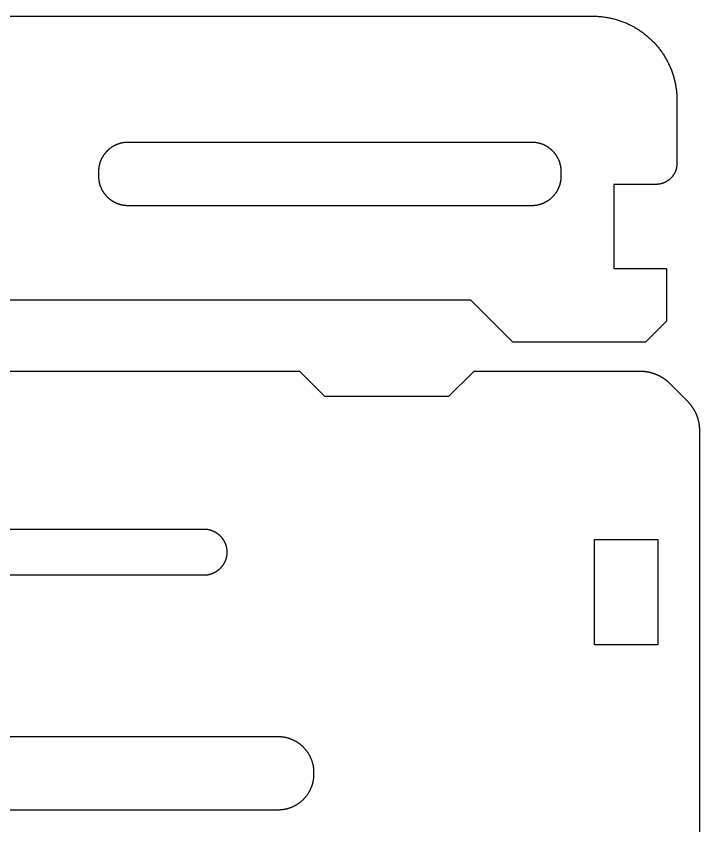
# Model space of a CAD drawing. Extents: x -66 to 66, y -41 to 41.
# Drawn here: x -33 to -0.5, y 1.94 to 40.45 of the extents above; entities that cross this region are included whole.
import ezdxf

# ---------------------------------------------------------------- set-up
doc = ezdxf.new("R2010")
doc.units = 0
doc.layers.add('LAYER_1', color=7, linetype='CONTINUOUS')

# ---------------------------------------------------------------- blocks, each defined once
blk = doc.blocks.new('BLOCK_6')
at = {"layer": 'LAYER_1', "color": 7}
blk.add_lwpolyline([(-58.586, 40.447), (-5.586, 40.447)], dxfattribs=at)
blk = doc.blocks.new('BLOCK_7')
at = {"layer": 'LAYER_1', "color": 7}
blk.add_polyline3d([(-5.58642, 40.4474, 0), (-5.53432, 40.447, 0), (-5.48237, 40.4461, 0), (-5.43059, 40.4444, 0), (-5.37897, 40.4421, 0), (-5.32753, 40.4391, 0), (-5.27626, 40.4355, 0), (-5.22517, 40.4313, 0), (-5.17427, 40.4264, 0), (-5.12355, 40.4209, 0), (-5.07303, 40.4147, 0), (-5.0227, 40.408, 0), (-4.97257, 40.4006, 0), (-4.92265, 40.3926, 0), (-4.87293, 40.3839, 0), (-4.82342, 40.3747, 0), (-4.77413, 40.3649, 0), (-4.72506, 40.3544, 0), (-4.67622, 40.3434, 0), (-4.6276, 40.3317, 0), (-4.57921, 40.3195, 0), (-4.53107, 40.3067, 0), (-4.48316, 40.2933, 0), (-4.43549, 40.2793, 0), (-4.38807, 40.2648, 0), (-4.34091, 40.2497, 0), (-4.294, 40.234, 0), (-4.24735, 40.2177, 0), (-4.20096, 40.2009, 0), (-4.15485, 40.1836, 0), (-4.109, 40.1657, 0), (-4.06343, 40.1472, 0), (-4.01815, 40.1282, 0), (-3.97314, 40.1087, 0), (-3.92843, 40.0887, 0), (-3.884, 40.0681, 0), (-3.83988, 40.0469, 0), (-3.79605, 40.0253, 0), (-3.75253, 40.0032, 0), (-3.70931, 39.9805, 0), (-3.66641, 39.9573, 0), (-3.62383, 39.9336, 0), (-3.58156, 39.9094, 0), (-3.53962, 39.8848, 0), (-3.49801, 39.8596, 0), (-3.45673, 39.8339, 0), (-3.41579, 39.8078, 0), (-3.37519, 39.7811, 0), (-3.33493, 39.754, 0), (-3.29502, 39.7264, 0), (-3.25546, 39.6984, 0), (-3.21626, 39.6699, 0), (-3.17742, 39.6409, 0), (-3.13895, 39.6115, 0), (-3.10084, 39.5816, 0), (-3.06311, 39.5512, 0), (-3.02575, 39.5205, 0), (-2.98878, 39.4892, 0), (-2.95219, 39.4576, 0), (-2.91599, 39.4255, 0), (-2.88018, 39.393, 0), (-2.84476, 39.36, 0), (-2.80975, 39.3266, 0), (-2.77515, 39.2929, 0), (-2.74095, 39.2587, 0), (-2.70716, 39.2241, 0), (-2.67379, 39.189, 0), (-2.64085, 39.1536, 0), (-2.60833, 39.1178, 0), (-2.57623, 39.0816, 0), (-2.54457, 39.045, 0), (-2.51335, 39.008, 0), (-2.48257, 38.9707, 0), (-2.45223, 38.933, 0), (-2.42234, 38.8949, 0), (-2.39291, 38.8564, 0), (-2.36393, 38.8175, 0), (-2.33541, 38.7783, 0), (-2.30736, 38.7388, 0), (-2.27978, 38.6989, 0), (-2.25267, 38.6586, 0), (-2.22604, 38.618, 0), (-2.19989, 38.5771, 0), (-2.17422, 38.5358, 0), (-2.14905, 38.4942, 0), (-2.12437, 38.4522, 0), (-2.10018, 38.41, 0), (-2.0765, 38.3674, 0), (-2.05332, 38.3245, 0), (-2.03065, 38.2813, 0), (-2.0085, 38.2378, 0), (-1.98686, 38.1939, 0), (-1.96574, 38.1498, 0), (-1.94515, 38.1054, 0), (-1.92509, 38.0607, 0), (-1.90556, 38.0157, 0), (-1.88657, 37.9704, 0), (-1.86812, 37.9248, 0), (-1.85022, 37.879, 0), (-1.83286, 37.8328, 0), (-1.81606, 37.7865, 0), (-1.79982, 37.7398, 0), (-1.78414, 37.6929, 0), (-1.76902, 37.6457, 0), (-1.75448, 37.5983, 0), (-1.74051, 37.5506, 0), (-1.72711, 37.5027, 0), (-1.7143, 37.4546, 0), (-1.70208, 37.4062, 0), (-1.69044, 37.3576, 0), (-1.6794, 37.3087, 0), (-1.66895, 37.2597, 0), (-1.65911, 37.2104, 0), (-1.64987, 37.1609, 0), (-1.64124, 37.1112, 0), (-1.63323, 37.0612, 0), (-1.62584, 37.0111, 0), (-1.61906, 36.9608, 0), (-1.61291, 36.9102, 0), (-1.6074, 36.8595, 0), (-1.60251, 36.8086, 0), (-1.59827, 36.7575, 0), (-1.59467, 36.7063, 0), (-1.59171, 36.6548, 0), (-1.5894, 36.6032, 0), (-1.58775, 36.5514, 0), (-1.58675, 36.4995, 0), (-1.58642, 36.4474, 0)], dxfattribs=at)
blk = doc.blocks.new('BLOCK_8')
at = {"layer": 'LAYER_1', "color": 7}
blk.add_lwpolyline([(-1.586, 36.447), (-1.586, 33.447)], dxfattribs=at)
blk = doc.blocks.new('BLOCK_9')
at = {"layer": 'LAYER_1', "color": 7}
blk.add_polyline3d([(-1.58642, 33.4474, 0), (-1.5865, 33.4344, 0), (-1.58675, 33.4214, 0), (-1.58717, 33.4084, 0), (-1.58774, 33.3955, 0), (-1.58848, 33.3827, 0), (-1.58938, 33.3698, 0), (-1.59044, 33.3571, 0), (-1.59167, 33.3443, 0), (-1.59305, 33.3317, 0), (-1.59458, 33.319, 0), (-1.59628, 33.3064, 0), (-1.59812, 33.2939, 0), (-1.60013, 33.2814, 0), (-1.60228, 33.269, 0), (-1.60459, 33.2566, 0), (-1.60705, 33.2443, 0), (-1.60967, 33.232, 0), (-1.61243, 33.2198, 0), (-1.61534, 33.2077, 0), (-1.61839, 33.1956, 0), (-1.62159, 33.1835, 0), (-1.62494, 33.1716, 0), (-1.62844, 33.1596, 0), (-1.63207, 33.1478, 0), (-1.63585, 33.136, 0), (-1.63977, 33.1243, 0), (-1.64383, 33.1126, 0), (-1.64803, 33.101, 0), (-1.65237, 33.0895, 0), (-1.65685, 33.078, 0), (-1.66146, 33.0666, 0), (-1.66621, 33.0553, 0), (-1.67109, 33.0441, 0), (-1.6761, 33.0329, 0), (-1.68125, 33.0218, 0), (-1.68653, 33.0107, 0), (-1.69194, 32.9998, 0), (-1.69748, 32.9889, 0), (-1.70315, 32.9781, 0), (-1.70894, 32.9674, 0), (-1.71486, 32.9567, 0), (-1.72091, 32.9462, 0), (-1.72708, 32.9357, 0), (-1.73337, 32.9253, 0), (-1.73979, 32.915, 0), (-1.74633, 32.9047, 0), (-1.75298, 32.8946, 0), (-1.75976, 32.8845, 0), (-1.76666, 32.8745, 0), (-1.77367, 32.8646, 0), (-1.7808, 32.8548, 0), (-1.78804, 32.8451, 0), (-1.7954, 32.8355, 0), (-1.80287, 32.826, 0), (-1.81046, 32.8166, 0), (-1.81815, 32.8072, 0), (-1.82596, 32.798, 0), (-1.83387, 32.7888, 0), (-1.8419, 32.7798, 0), (-1.85003, 32.7708, 0), (-1.85826, 32.762, 0), (-1.86661, 32.7532, 0), (-1.87505, 32.7446, 0), (-1.8836, 32.736, 0), (-1.89225, 32.7276, 0), (-1.90101, 32.7192, 0), (-1.90986, 32.711, 0), (-1.91881, 32.7029, 0), (-1.92786, 32.6948, 0), (-1.93701, 32.6869, 0), (-1.94625, 32.6791, 0), (-1.95559, 32.6714, 0), (-1.96503, 32.6638, 0), (-1.97455, 32.6564, 0), (-1.98417, 32.649, 0), (-1.99388, 32.6418, 0), (-2.00368, 32.6346, 0), (-2.01357, 32.6276, 0), (-2.02355, 32.6207, 0), (-2.03361, 32.6139, 0), (-2.04376, 32.6073, 0), (-2.054, 32.6007, 0), (-2.06432, 32.5943, 0), (-2.07472, 32.588, 0), (-2.08521, 32.5819, 0), (-2.09577, 32.5758, 0), (-2.10642, 32.5699, 0), (-2.11714, 32.5641, 0), (-2.12795, 32.5584, 0), (-2.13883, 32.5529, 0), (-2.14979, 32.5475, 0), (-2.16082, 32.5422, 0), (-2.17192, 32.5371, 0), (-2.1831, 32.532, 0), (-2.19435, 32.5272, 0), (-2.20567, 32.5224, 0), (-2.21707, 32.5178, 0), (-2.22853, 32.5133, 0), (-2.24006, 32.509, 0), (-2.25165, 32.5048, 0), (-2.26332, 32.5007, 0), (-2.27504, 32.4968, 0), (-2.28683, 32.493, 0), (-2.29869, 32.4894, 0), (-2.31061, 32.4859, 0), (-2.32258, 32.4826, 0), (-2.33462, 32.4793, 0), (-2.34672, 32.4763, 0), (-2.35887, 32.4734, 0), (-2.37108, 32.4706, 0), (-2.38335, 32.468, 0), (-2.39567, 32.4656, 0), (-2.40805, 32.4632, 0), (-2.42048, 32.4611, 0), (-2.43296, 32.4591, 0), (-2.44549, 32.4572, 0), (-2.45807, 32.4555, 0), (-2.4707, 32.454, 0), (-2.48338, 32.4526, 0), (-2.49611, 32.4514, 0), (-2.50888, 32.4503, 0), (-2.5217, 32.4494, 0), (-2.53456, 32.4487, 0), (-2.54746, 32.4481, 0), (-2.56041, 32.4477, 0), (-2.5734, 32.4475, 0), (-2.58642, 32.4474, 0)], dxfattribs=at)
blk = doc.blocks.new('BLOCK_10')
at = {"layer": 'LAYER_1', "color": 7}
blk.add_lwpolyline([(-2.586, 32.447), (-4.586, 32.447)], dxfattribs=at)
blk = doc.blocks.new('BLOCK_11')
at = {"layer": 'LAYER_1', "color": 7}
blk.add_lwpolyline([(-4.586, 32.447), (-4.586, 28.447)], dxfattribs=at)
blk = doc.blocks.new('BLOCK_12')
at = {"layer": 'LAYER_1', "color": 7}
blk.add_lwpolyline([(-4.586, 28.447), (-2.086, 28.447)], dxfattribs=at)
blk = doc.blocks.new('BLOCK_13')
at = {"layer": 'LAYER_1', "color": 7}
blk.add_lwpolyline([(-2.086, 28.447), (-2.086, 25.947)], dxfattribs=at)
blk = doc.blocks.new('BLOCK_14')
at = {"layer": 'LAYER_1', "color": 7}
blk.add_lwpolyline([(-2.086, 25.947), (-3.086, 24.947)], dxfattribs=at)
blk = doc.blocks.new('BLOCK_15')
at = {"layer": 'LAYER_1', "color": 7}
blk.add_lwpolyline([(-3.086, 24.947), (-9.381, 24.947)], dxfattribs=at)
blk = doc.blocks.new('BLOCK_16')
at = {"layer": 'LAYER_1', "color": 7}
blk.add_lwpolyline([(-9.381, 24.947), (-11.381, 26.947)], dxfattribs=at)
blk = doc.blocks.new('BLOCK_17')
at = {"layer": 'LAYER_1', "color": 7}
blk.add_lwpolyline([(-11.381, 26.947), (-53.086, 26.947)], dxfattribs=at)
blk = doc.blocks.new('BLOCK_41')
at = {"layer": 'LAYER_1', "color": 1}
blk.add_polyline3d([(-27.6864, 34.4474, 0), (-27.7047, 34.4473, 0), (-27.7228, 34.4469, 0), (-27.741, 34.4463, 0), (-27.759, 34.4455, 0), (-27.777, 34.4445, 0), (-27.795, 34.4432, 0), (-27.8129, 34.4417, 0), (-27.8307, 34.44, 0), (-27.8484, 34.4381, 0), (-27.8661, 34.436, 0), (-27.8837, 34.4336, 0), (-27.9013, 34.431, 0), (-27.9187, 34.4282, 0), (-27.9361, 34.4252, 0), (-27.9535, 34.4219, 0), (-27.9707, 34.4185, 0), (-27.9879, 34.4148, 0), (-28.005, 34.411, 0), (-28.022, 34.4069, 0), (-28.0389, 34.4026, 0), (-28.0558, 34.3981, 0), (-28.0726, 34.3934, 0), (-28.0892, 34.3886, 0), (-28.1058, 34.3835, 0), (-28.1224, 34.3782, 0), (-28.1388, 34.3727, 0), (-28.1551, 34.367, 0), (-28.1713, 34.3611, 0), (-28.1875, 34.3551, 0), (-28.2035, 34.3488, 0), (-28.2195, 34.3423, 0), (-28.2353, 34.3357, 0), (-28.2511, 34.3288, 0), (-28.2667, 34.3218, 0), (-28.2823, 34.3146, 0), (-28.2977, 34.3072, 0), (-28.3131, 34.2997, 0), (-28.3283, 34.2919, 0), (-28.3434, 34.284, 0), (-28.3584, 34.2759, 0), (-28.3733, 34.2676, 0), (-28.3881, 34.2591, 0), (-28.4028, 34.2505, 0), (-28.4174, 34.2416, 0), (-28.4318, 34.2327, 0), (-28.4461, 34.2235, 0), (-28.4604, 34.2142, 0), (-28.4744, 34.2047, 0), (-28.4884, 34.1951, 0), (-28.5023, 34.1852, 0), (-28.516, 34.1753, 0), (-28.5296, 34.1651, 0), (-28.543, 34.1548, 0), (-28.5564, 34.1443, 0), (-28.5696, 34.1337, 0), (-28.5827, 34.123, 0), (-28.5956, 34.112, 0), (-28.6084, 34.1009, 0), (-28.6211, 34.0897, 0), (-28.6336, 34.0783, 0), (-28.646, 34.0668, 0), (-28.6583, 34.0551, 0), (-28.6704, 34.0433, 0), (-28.6823, 34.0313, 0), (-28.6942, 34.0192, 0), (-28.7058, 34.007, 0), (-28.7174, 33.9946, 0), (-28.7288, 33.982, 0), (-28.74, 33.9694, 0), (-28.7511, 33.9566, 0), (-28.762, 33.9436, 0), (-28.7728, 33.9305, 0), (-28.7834, 33.9173, 0), (-28.7938, 33.904, 0), (-28.8042, 33.8905, 0), (-28.8143, 33.8769, 0), (-28.8243, 33.8632, 0), (-28.8341, 33.8494, 0), (-28.8437, 33.8354, 0), (-28.8532, 33.8213, 0), (-28.8626, 33.8071, 0), (-28.8717, 33.7928, 0), (-28.8807, 33.7783, 0), (-28.8895, 33.7638, 0), (-28.8981, 33.7491, 0), (-28.9066, 33.7343, 0), (-28.9149, 33.7194, 0), (-28.923, 33.7044, 0), (-28.9309, 33.6892, 0), (-28.9387, 33.674, 0), (-28.9463, 33.6587, 0), (-28.9537, 33.6432, 0), (-28.9609, 33.6277, 0), (-28.9679, 33.612, 0), (-28.9747, 33.5963, 0), (-28.9814, 33.5804, 0), (-28.9878, 33.5645, 0), (-28.9941, 33.5484, 0), (-29.0002, 33.5323, 0), (-29.006, 33.5161, 0), (-29.0117, 33.4997, 0), (-29.0172, 33.4833, 0), (-29.0225, 33.4668, 0), (-29.0276, 33.4502, 0), (-29.0325, 33.4335, 0), (-29.0372, 33.4168, 0), (-29.0417, 33.3999, 0), (-29.0459, 33.383, 0), (-29.05, 33.366, 0), (-29.0539, 33.3489, 0), (-29.0575, 33.3317, 0), (-29.061, 33.3144, 0), (-29.0642, 33.2971, 0), (-29.0672, 33.2797, 0), (-29.07, 33.2622, 0), (-29.0726, 33.2447, 0), (-29.075, 33.2271, 0), (-29.0771, 33.2094, 0), (-29.0791, 33.1916, 0), (-29.0808, 33.1738, 0), (-29.0823, 33.1559, 0), (-29.0835, 33.138, 0), (-29.0846, 33.12, 0), (-29.0854, 33.1019, 0), (-29.086, 33.0838, 0), (-29.0863, 33.0656, 0), (-29.0864, 33.0474, 0)], dxfattribs=at)
blk = doc.blocks.new('BLOCK_42')
at = {"layer": 'LAYER_1', "color": 1}
blk.add_lwpolyline([(-29.086, 33.047), (-29.086, 32.847)], dxfattribs=at)
blk = doc.blocks.new('BLOCK_43')
at = {"layer": 'LAYER_1', "color": 1}
blk.add_polyline3d([(-29.0864, 32.8474, 0), (-29.0863, 32.8291, 0), (-29.086, 32.811, 0), (-29.0854, 32.7928, 0), (-29.0846, 32.7748, 0), (-29.0835, 32.7568, 0), (-29.0823, 32.7388, 0), (-29.0808, 32.7209, 0), (-29.0791, 32.7031, 0), (-29.0771, 32.6854, 0), (-29.075, 32.6677, 0), (-29.0726, 32.6501, 0), (-29.07, 32.6325, 0), (-29.0672, 32.6151, 0), (-29.0642, 32.5977, 0), (-29.061, 32.5803, 0), (-29.0575, 32.5631, 0), (-29.0539, 32.5459, 0), (-29.05, 32.5288, 0), (-29.0459, 32.5118, 0), (-29.0417, 32.4949, 0), (-29.0372, 32.478, 0), (-29.0325, 32.4612, 0), (-29.0276, 32.4446, 0), (-29.0225, 32.428, 0), (-29.0172, 32.4114, 0), (-29.0117, 32.395, 0), (-29.006, 32.3787, 0), (-29.0002, 32.3625, 0), (-28.9941, 32.3463, 0), (-28.9878, 32.3303, 0), (-28.9814, 32.3143, 0), (-28.9747, 32.2985, 0), (-28.9679, 32.2827, 0), (-28.9609, 32.2671, 0), (-28.9537, 32.2515, 0), (-28.9463, 32.2361, 0), (-28.9387, 32.2207, 0), (-28.9309, 32.2055, 0), (-28.923, 32.1904, 0), (-28.9149, 32.1754, 0), (-28.9066, 32.1605, 0), (-28.8981, 32.1457, 0), (-28.8895, 32.131, 0), (-28.8807, 32.1164, 0), (-28.8717, 32.102, 0), (-28.8626, 32.0877, 0), (-28.8532, 32.0734, 0), (-28.8437, 32.0594, 0), (-28.8341, 32.0454, 0), (-28.8243, 32.0315, 0), (-28.8143, 32.0178, 0), (-28.8042, 32.0042, 0), (-28.7938, 31.9908, 0), (-28.7834, 31.9774, 0), (-28.7728, 31.9642, 0), (-28.762, 31.9511, 0), (-28.7511, 31.9382, 0), (-28.74, 31.9254, 0), (-28.7288, 31.9127, 0), (-28.7174, 31.9002, 0), (-28.7058, 31.8878, 0), (-28.6942, 31.8755, 0), (-28.6823, 31.8634, 0), (-28.6704, 31.8515, 0), (-28.6583, 31.8396, 0), (-28.646, 31.828, 0), (-28.6336, 31.8164, 0), (-28.6211, 31.805, 0), (-28.6084, 31.7938, 0), (-28.5956, 31.7827, 0), (-28.5827, 31.7718, 0), (-28.5696, 31.761, 0), (-28.5564, 31.7504, 0), (-28.543, 31.74, 0), (-28.5296, 31.7296, 0), (-28.516, 31.7195, 0), (-28.5023, 31.7095, 0), (-28.4884, 31.6997, 0), (-28.4744, 31.6901, 0), (-28.4604, 31.6806, 0), (-28.4461, 31.6712, 0), (-28.4318, 31.6621, 0), (-28.4174, 31.6531, 0), (-28.4028, 31.6443, 0), (-28.3881, 31.6357, 0), (-28.3733, 31.6272, 0), (-28.3584, 31.6189, 0), (-28.3434, 31.6108, 0), (-28.3283, 31.6029, 0), (-28.3131, 31.5951, 0), (-28.2977, 31.5875, 0), (-28.2823, 31.5801, 0), (-28.2667, 31.5729, 0), (-28.2511, 31.5659, 0), (-28.2353, 31.5591, 0), (-28.2195, 31.5524, 0), (-28.2035, 31.546, 0), (-28.1875, 31.5397, 0), (-28.1713, 31.5336, 0), (-28.1551, 31.5278, 0), (-28.1388, 31.5221, 0), (-28.1224, 31.5166, 0), (-28.1058, 31.5113, 0), (-28.0892, 31.5062, 0), (-28.0726, 31.5013, 0), (-28.0558, 31.4966, 0), (-28.0389, 31.4921, 0), (-28.022, 31.4879, 0), (-28.005, 31.4838, 0), (-27.9879, 31.4799, 0), (-27.9707, 31.4763, 0), (-27.9535, 31.4728, 0), (-27.9361, 31.4696, 0), (-27.9187, 31.4666, 0), (-27.9013, 31.4638, 0), (-27.8837, 31.4612, 0), (-27.8661, 31.4588, 0), (-27.8484, 31.4567, 0), (-27.8307, 31.4547, 0), (-27.8129, 31.453, 0), (-27.795, 31.4515, 0), (-27.777, 31.4503, 0), (-27.759, 31.4492, 0), (-27.741, 31.4484, 0), (-27.7228, 31.4478, 0), (-27.7047, 31.4475, 0), (-27.6864, 31.4474, 0)], dxfattribs=at)
blk = doc.blocks.new('BLOCK_44')
at = {"layer": 'LAYER_1', "color": 1}
blk.add_lwpolyline([(-27.686, 31.447), (-8.486, 31.447)], dxfattribs=at)
blk = doc.blocks.new('BLOCK_45')
at = {"layer": 'LAYER_1', "color": 1}
blk.add_polyline3d([(-8.48642, 31.4474, 0), (-8.46818, 31.4475, 0), (-8.45, 31.4478, 0), (-8.43188, 31.4484, 0), (-8.41381, 31.4492, 0), (-8.39581, 31.4503, 0), (-8.37787, 31.4515, 0), (-8.35998, 31.453, 0), (-8.34217, 31.4547, 0), (-8.32442, 31.4567, 0), (-8.30673, 31.4588, 0), (-8.28912, 31.4612, 0), (-8.27157, 31.4638, 0), (-8.2541, 31.4666, 0), (-8.2367, 31.4696, 0), (-8.21937, 31.4728, 0), (-8.20212, 31.4763, 0), (-8.18495, 31.4799, 0), (-8.16785, 31.4838, 0), (-8.15083, 31.4879, 0), (-8.1339, 31.4921, 0), (-8.11705, 31.4966, 0), (-8.10028, 31.5013, 0), (-8.0836, 31.5062, 0), (-8.067, 31.5113, 0), (-8.05049, 31.5166, 0), (-8.03407, 31.5221, 0), (-8.01775, 31.5278, 0), (-8.00151, 31.5336, 0), (-7.98537, 31.5397, 0), (-7.96933, 31.546, 0), (-7.95338, 31.5524, 0), (-7.93753, 31.5591, 0), (-7.92177, 31.5659, 0), (-7.90612, 31.5729, 0), (-7.89058, 31.5801, 0), (-7.87513, 31.5875, 0), (-7.85979, 31.5951, 0), (-7.84456, 31.6029, 0), (-7.82943, 31.6108, 0), (-7.81442, 31.6189, 0), (-7.79951, 31.6272, 0), (-7.78472, 31.6357, 0), (-7.77004, 31.6443, 0), (-7.75548, 31.6531, 0), (-7.74103, 31.6621, 0), (-7.7267, 31.6712, 0), (-7.71249, 31.6806, 0), (-7.6984, 31.6901, 0), (-7.68443, 31.6997, 0), (-7.67059, 31.7095, 0), (-7.65687, 31.7195, 0), (-7.64327, 31.7296, 0), (-7.62981, 31.74, 0), (-7.61647, 31.7504, 0), (-7.60326, 31.761, 0), (-7.59019, 31.7718, 0), (-7.57725, 31.7827, 0), (-7.56444, 31.7938, 0), (-7.55177, 31.805, 0), (-7.53924, 31.8164, 0), (-7.52684, 31.828, 0), (-7.51459, 31.8396, 0), (-7.50248, 31.8515, 0), (-7.49051, 31.8634, 0), (-7.47868, 31.8755, 0), (-7.467, 31.8878, 0), (-7.45547, 31.9002, 0), (-7.44409, 31.9127, 0), (-7.43286, 31.9254, 0), (-7.42177, 31.9382, 0), (-7.41085, 31.9511, 0), (-7.40007, 31.9642, 0), (-7.38945, 31.9774, 0), (-7.37899, 31.9908, 0), (-7.36869, 32.0042, 0), (-7.35855, 32.0178, 0), (-7.34857, 32.0315, 0), (-7.33875, 32.0454, 0), (-7.3291, 32.0594, 0), (-7.31961, 32.0734, 0), (-7.31029, 32.0877, 0), (-7.30114, 32.102, 0), (-7.29215, 32.1164, 0), (-7.28334, 32.131, 0), (-7.2747, 32.1457, 0), (-7.26624, 32.1605, 0), (-7.25795, 32.1754, 0), (-7.24984, 32.1904, 0), (-7.2419, 32.2055, 0), (-7.23415, 32.2207, 0), (-7.22657, 32.2361, 0), (-7.21918, 32.2515, 0), (-7.21198, 32.2671, 0), (-7.20496, 32.2827, 0), (-7.19812, 32.2985, 0), (-7.19147, 32.3143, 0), (-7.18502, 32.3303, 0), (-7.17875, 32.3463, 0), (-7.17268, 32.3625, 0), (-7.1668, 32.3787, 0), (-7.16111, 32.395, 0), (-7.15562, 32.4114, 0), (-7.15033, 32.428, 0), (-7.14524, 32.4446, 0), (-7.14035, 32.4612, 0), (-7.13566, 32.478, 0), (-7.13118, 32.4949, 0), (-7.1269, 32.5118, 0), (-7.12283, 32.5288, 0), (-7.11896, 32.5459, 0), (-7.11531, 32.5631, 0), (-7.11186, 32.5803, 0), (-7.10863, 32.5977, 0), (-7.10561, 32.6151, 0), (-7.10281, 32.6325, 0), (-7.10022, 32.6501, 0), (-7.09785, 32.6677, 0), (-7.09569, 32.6854, 0), (-7.09376, 32.7031, 0), (-7.09205, 32.7209, 0), (-7.09057, 32.7388, 0), (-7.08931, 32.7568, 0), (-7.08827, 32.7748, 0), (-7.08746, 32.7928, 0), (-7.08689, 32.811, 0), (-7.08654, 32.8291, 0), (-7.08642, 32.8474, 0)], dxfattribs=at)
blk = doc.blocks.new('BLOCK_46')
at = {"layer": 'LAYER_1', "color": 1}
blk.add_lwpolyline([(-7.086, 32.847), (-7.086, 33.047)], dxfattribs=at)
blk = doc.blocks.new('BLOCK_47')
at = {"layer": 'LAYER_1', "color": 1}
blk.add_polyline3d([(-7.08642, 33.0474, 0), (-7.08654, 33.0656, 0), (-7.08689, 33.0838, 0), (-7.08746, 33.1019, 0), (-7.08827, 33.12, 0), (-7.08931, 33.138, 0), (-7.09057, 33.1559, 0), (-7.09205, 33.1738, 0), (-7.09376, 33.1916, 0), (-7.09569, 33.2094, 0), (-7.09785, 33.2271, 0), (-7.10022, 33.2447, 0), (-7.10281, 33.2622, 0), (-7.10561, 33.2797, 0), (-7.10863, 33.2971, 0), (-7.11186, 33.3144, 0), (-7.11531, 33.3317, 0), (-7.11896, 33.3489, 0), (-7.12283, 33.366, 0), (-7.1269, 33.383, 0), (-7.13118, 33.3999, 0), (-7.13566, 33.4168, 0), (-7.14035, 33.4335, 0), (-7.14524, 33.4502, 0), (-7.15033, 33.4668, 0), (-7.15562, 33.4833, 0), (-7.16111, 33.4997, 0), (-7.1668, 33.5161, 0), (-7.17268, 33.5323, 0), (-7.17875, 33.5484, 0), (-7.18502, 33.5645, 0), (-7.19147, 33.5804, 0), (-7.19812, 33.5963, 0), (-7.20496, 33.612, 0), (-7.21198, 33.6277, 0), (-7.21918, 33.6432, 0), (-7.22657, 33.6587, 0), (-7.23415, 33.674, 0), (-7.2419, 33.6892, 0), (-7.24984, 33.7044, 0), (-7.25795, 33.7194, 0), (-7.26624, 33.7343, 0), (-7.2747, 33.7491, 0), (-7.28334, 33.7638, 0), (-7.29215, 33.7783, 0), (-7.30114, 33.7928, 0), (-7.31029, 33.8071, 0), (-7.31961, 33.8213, 0), (-7.3291, 33.8354, 0), (-7.33875, 33.8494, 0), (-7.34857, 33.8632, 0), (-7.35855, 33.8769, 0), (-7.36869, 33.8905, 0), (-7.37899, 33.904, 0), (-7.38945, 33.9173, 0), (-7.40007, 33.9305, 0), (-7.41085, 33.9436, 0), (-7.42177, 33.9566, 0), (-7.43286, 33.9694, 0), (-7.44409, 33.982, 0), (-7.45547, 33.9946, 0), (-7.467, 34.007, 0), (-7.47868, 34.0192, 0), (-7.49051, 34.0313, 0), (-7.50248, 34.0433, 0), (-7.51459, 34.0551, 0), (-7.52684, 34.0668, 0), (-7.53924, 34.0783, 0), (-7.55177, 34.0897, 0), (-7.56444, 34.1009, 0), (-7.57725, 34.112, 0), (-7.59019, 34.123, 0), (-7.60326, 34.1337, 0), (-7.61647, 34.1443, 0), (-7.62981, 34.1548, 0), (-7.64327, 34.1651, 0), (-7.65687, 34.1753, 0), (-7.67059, 34.1852, 0), (-7.68443, 34.1951, 0), (-7.6984, 34.2047, 0), (-7.71249, 34.2142, 0), (-7.7267, 34.2235, 0), (-7.74103, 34.2327, 0), (-7.75548, 34.2416, 0), (-7.77004, 34.2505, 0), (-7.78472, 34.2591, 0), (-7.79951, 34.2676, 0), (-7.81442, 34.2759, 0), (-7.82943, 34.284, 0), (-7.84456, 34.2919, 0), (-7.85979, 34.2997, 0), (-7.87513, 34.3072, 0), (-7.89058, 34.3146, 0), (-7.90612, 34.3218, 0), (-7.92177, 34.3288, 0), (-7.93753, 34.3357, 0), (-7.95338, 34.3423, 0), (-7.96933, 34.3488, 0), (-7.98537, 34.3551, 0), (-8.00151, 34.3611, 0), (-8.01775, 34.367, 0), (-8.03407, 34.3727, 0), (-8.05049, 34.3782, 0), (-8.067, 34.3835, 0), (-8.0836, 34.3886, 0), (-8.10028, 34.3934, 0), (-8.11705, 34.3981, 0), (-8.1339, 34.4026, 0), (-8.15083, 34.4069, 0), (-8.16785, 34.411, 0), (-8.18495, 34.4148, 0), (-8.20212, 34.4185, 0), (-8.21937, 34.4219, 0), (-8.2367, 34.4252, 0), (-8.2541, 34.4282, 0), (-8.27157, 34.431, 0), (-8.28912, 34.4336, 0), (-8.30673, 34.436, 0), (-8.32442, 34.4381, 0), (-8.34217, 34.44, 0), (-8.35998, 34.4417, 0), (-8.37787, 34.4432, 0), (-8.39581, 34.4445, 0), (-8.41381, 34.4455, 0), (-8.43188, 34.4463, 0), (-8.45, 34.4469, 0), (-8.46818, 34.4473, 0), (-8.48642, 34.4474, 0)], dxfattribs=at)
blk = doc.blocks.new('BLOCK_48')
at = {"layer": 'LAYER_1', "color": 1}
blk.add_lwpolyline([(-8.486, 34.447), (-27.686, 34.447)], dxfattribs=at)
blk = doc.blocks.new('BLOCK_95')
at = {"layer": 'LAYER_1', "color": 1}
blk.add_lwpolyline([(-2.5, 10.551), (-5.5, 10.551)], dxfattribs=at)
blk = doc.blocks.new('BLOCK_96')
at = {"layer": 'LAYER_1', "color": 1}
blk.add_lwpolyline([(-5.5, 10.551), (-5.5, 15.551)], dxfattribs=at)
blk = doc.blocks.new('BLOCK_97')
at = {"layer": 'LAYER_1', "color": 1}
blk.add_lwpolyline([(-5.5, 15.551), (-2.5, 15.551)], dxfattribs=at)
blk = doc.blocks.new('BLOCK_98')
at = {"layer": 'LAYER_1', "color": 1}
blk.add_lwpolyline([(-2.5, 15.551), (-2.5, 10.551)], dxfattribs=at)
blk = doc.blocks.new('BLOCK_138')
at = {"layer": 'LAYER_1', "color": 7}
blk.add_lwpolyline([(-0.5, -15.621), (-0.5, 20.722)], dxfattribs=at)
blk = doc.blocks.new('BLOCK_139')
at = {"layer": 'LAYER_1', "color": 7}
blk.add_polyline3d([(-0.5, 20.7222, 0), (-0.500039, 20.7347, 0), (-0.500157, 20.7473, 0), (-0.500352, 20.7598, 0), (-0.500626, 20.7723, 0), (-0.500977, 20.7847, 0), (-0.501406, 20.7972, 0), (-0.501913, 20.8097, 0), (-0.502497, 20.8222, 0), (-0.503158, 20.8346, 0), (-0.503897, 20.847, 0), (-0.504712, 20.8595, 0), (-0.505605, 20.8719, 0), (-0.506574, 20.8843, 0), (-0.50762, 20.8967, 0), (-0.508742, 20.9091, 0), (-0.509941, 20.9214, 0), (-0.511216, 20.9338, 0), (-0.512566, 20.9461, 0), (-0.513993, 20.9584, 0), (-0.515496, 20.9708, 0), (-0.517074, 20.983, 0), (-0.518728, 20.9953, 0), (-0.520458, 21.0076, 0), (-0.522262, 21.0198, 0), (-0.524142, 21.0321, 0), (-0.526097, 21.0443, 0), (-0.528126, 21.0565, 0), (-0.53023, 21.0687, 0), (-0.532409, 21.0808, 0), (-0.534663, 21.093, 0), (-0.53699, 21.1051, 0), (-0.539392, 21.1172, 0), (-0.541868, 21.1293, 0), (-0.544417, 21.1414, 0), (-0.547041, 21.1535, 0), (-0.549738, 21.1655, 0), (-0.552509, 21.1775, 0), (-0.555353, 21.1895, 0), (-0.55827, 21.2015, 0), (-0.56126, 21.2134, 0), (-0.564323, 21.2254, 0), (-0.56746, 21.2373, 0), (-0.570668, 21.2492, 0), (-0.57395, 21.261, 0), (-0.577303, 21.2729, 0), (-0.580729, 21.2847, 0), (-0.584227, 21.2965, 0), (-0.587798, 21.3083, 0), (-0.59144, 21.32, 0), (-0.595153, 21.3318, 0), (-0.598939, 21.3435, 0), (-0.602795, 21.3552, 0), (-0.606724, 21.3668, 0), (-0.610723, 21.3784, 0), (-0.614793, 21.39, 0), (-0.618935, 21.4016, 0), (-0.623147, 21.4132, 0), (-0.627429, 21.4247, 0), (-0.631783, 21.4362, 0), (-0.636206, 21.4477, 0), (-0.6407, 21.4591, 0), (-0.645264, 21.4705, 0), (-0.649898, 21.4819, 0), (-0.654602, 21.4932, 0), (-0.659375, 21.5046, 0), (-0.664218, 21.5159, 0), (-0.66913, 21.5271, 0), (-0.674112, 21.5384, 0), (-0.679163, 21.5496, 0), (-0.684283, 21.5608, 0), (-0.689472, 21.5719, 0), (-0.694729, 21.583, 0), (-0.700055, 21.5941, 0), (-0.70545, 21.6052, 0), (-0.710913, 21.6162, 0), (-0.716444, 21.6272, 0), (-0.722043, 21.6381, 0), (-0.72771, 21.649, 0), (-0.733445, 21.6599, 0), (-0.739248, 21.6708, 0), (-0.745118, 21.6816, 0), (-0.751055, 21.6924, 0), (-0.75706, 21.7031, 0), (-0.763132, 21.7138, 0), (-0.769271, 21.7245, 0), (-0.775476, 21.7351, 0), (-0.781749, 21.7457, 0), (-0.788088, 21.7563, 0), (-0.794493, 21.7668, 0), (-0.800965, 21.7773, 0), (-0.807503, 21.7878, 0), (-0.814106, 21.7982, 0), (-0.820776, 21.8086, 0), (-0.827512, 21.8189, 0), (-0.834313, 21.8292, 0), (-0.84118, 21.8395, 0), (-0.848112, 21.8497, 0), (-0.855109, 21.8599, 0), (-0.862171, 21.8701, 0), (-0.869298, 21.8802, 0), (-0.87649, 21.8902, 0), (-0.883747, 21.9002, 0), (-0.891068, 21.9102, 0), (-0.898454, 21.9202, 0), (-0.905904, 21.9301, 0), (-0.913418, 21.9399, 0), (-0.920996, 21.9497, 0), (-0.928638, 21.9595, 0), (-0.936344, 21.9692, 0), (-0.944113, 21.9789, 0), (-0.951945, 21.9885, 0), (-0.959841, 21.9981, 0), (-0.967801, 22.0077, 0), (-0.975823, 22.0172, 0), (-0.983908, 22.0266, 0), (-0.992056, 22.036, 0), (-1.00027, 22.0454, 0), (-1.00854, 22.0547, 0), (-1.01687, 22.064, 0), (-1.02527, 22.0732, 0), (-1.03373, 22.0824, 0), (-1.04225, 22.0915, 0), (-1.05084, 22.1006, 0), (-1.05948, 22.1096, 0), (-1.06819, 22.1186, 0), (-1.07696, 22.1275, 0), (-1.08579, 22.1364, 0)], dxfattribs=at)
blk = doc.blocks.new('BLOCK_140')
at = {"layer": 'LAYER_1', "color": 7}
blk.add_lwpolyline([(-1.086, 22.136), (-1.914, 22.965)], dxfattribs=at)
blk = doc.blocks.new('BLOCK_141')
at = {"layer": 'LAYER_1', "color": 7}
blk.add_polyline3d([(-1.91421, 22.9648, 0), (-1.9231, 22.9737, 0), (-1.93203, 22.9824, 0), (-1.94102, 22.9912, 0), (-1.95005, 22.9998, 0), (-1.95913, 23.0084, 0), (-1.96826, 23.0169, 0), (-1.97743, 23.0254, 0), (-1.98666, 23.0338, 0), (-1.99593, 23.0421, 0), (-2.00524, 23.0504, 0), (-2.01461, 23.0586, 0), (-2.02402, 23.0667, 0), (-2.03347, 23.0748, 0), (-2.04298, 23.0828, 0), (-2.05252, 23.0908, 0), (-2.06211, 23.0987, 0), (-2.07175, 23.1065, 0), (-2.08143, 23.1143, 0), (-2.09115, 23.122, 0), (-2.10092, 23.1296, 0), (-2.11073, 23.1372, 0), (-2.12058, 23.1447, 0), (-2.13048, 23.1522, 0), (-2.14042, 23.1596, 0), (-2.15039, 23.1669, 0), (-2.16042, 23.1741, 0), (-2.17048, 23.1813, 0), (-2.18058, 23.1885, 0), (-2.19072, 23.1955, 0), (-2.20091, 23.2025, 0), (-2.21113, 23.2095, 0), (-2.2214, 23.2163, 0), (-2.2317, 23.2231, 0), (-2.24204, 23.2299, 0), (-2.25242, 23.2365, 0), (-2.26284, 23.2431, 0), (-2.27329, 23.2497, 0), (-2.28379, 23.2561, 0), (-2.29432, 23.2625, 0), (-2.30489, 23.2689, 0), (-2.31549, 23.2752, 0), (-2.32613, 23.2814, 0), (-2.33681, 23.2875, 0), (-2.34752, 23.2936, 0), (-2.35827, 23.2996, 0), (-2.36905, 23.3055, 0), (-2.37987, 23.3114, 0), (-2.39072, 23.3172, 0), (-2.40161, 23.3229, 0), (-2.41252, 23.3286, 0), (-2.42348, 23.3342, 0), (-2.43446, 23.3397, 0), (-2.44548, 23.3452, 0), (-2.45653, 23.3506, 0), (-2.46761, 23.3559, 0), (-2.47873, 23.3612, 0), (-2.48987, 23.3664, 0), (-2.50105, 23.3715, 0), (-2.51226, 23.3765, 0), (-2.52349, 23.3815, 0), (-2.53476, 23.3864, 0), (-2.54606, 23.3913, 0), (-2.55739, 23.396, 0), (-2.56874, 23.4007, 0), (-2.58013, 23.4054, 0), (-2.59154, 23.4099, 0), (-2.60298, 23.4144, 0), (-2.61445, 23.4189, 0), (-2.62595, 23.4232, 0), (-2.63747, 23.4275, 0), (-2.64902, 23.4317, 0), (-2.6606, 23.4358, 0), (-2.6722, 23.4399, 0), (-2.68383, 23.4439, 0), (-2.69548, 23.4478, 0), (-2.70716, 23.4517, 0), (-2.71886, 23.4555, 0), (-2.73059, 23.4592, 0), (-2.74234, 23.4628, 0), (-2.75412, 23.4664, 0), (-2.76592, 23.4699, 0), (-2.77774, 23.4733, 0), (-2.78959, 23.4767, 0), (-2.80146, 23.48, 0), (-2.81335, 23.4832, 0), (-2.82526, 23.4863, 0), (-2.83719, 23.4894, 0), (-2.84915, 23.4924, 0), (-2.86112, 23.4953, 0), (-2.87312, 23.4981, 0), (-2.88514, 23.5009, 0), (-2.89717, 23.5036, 0), (-2.90923, 23.5062, 0), (-2.9213, 23.5088, 0), (-2.9334, 23.5112, 0), (-2.94551, 23.5136, 0), (-2.95764, 23.516, 0), (-2.96979, 23.5182, 0), (-2.98196, 23.5204, 0), (-2.99414, 23.5225, 0), (-3.00634, 23.5245, 0), (-3.01856, 23.5265, 0), (-3.03079, 23.5284, 0), (-3.04304, 23.5302, 0), (-3.05531, 23.5319, 0), (-3.06759, 23.5336, 0), (-3.07988, 23.5351, 0), (-3.09219, 23.5366, 0), (-3.10452, 23.5381, 0), (-3.11685, 23.5394, 0), (-3.12921, 23.5407, 0), (-3.14157, 23.5419, 0), (-3.15395, 23.543, 0), (-3.16634, 23.5441, 0), (-3.17874, 23.545, 0), (-3.19116, 23.5459, 0), (-3.20359, 23.5467, 0), (-3.21603, 23.5475, 0), (-3.22847, 23.5481, 0), (-3.24093, 23.5487, 0), (-3.2534, 23.5492, 0), (-3.26589, 23.5497, 0), (-3.27838, 23.55, 0), (-3.29088, 23.5503, 0), (-3.30338, 23.5505, 0), (-3.3159, 23.5506, 0), (-3.32843, 23.5506, 0)], dxfattribs=at)
blk = doc.blocks.new('BLOCK_142')
at = {"layer": 'LAYER_1', "color": 7}
blk.add_lwpolyline([(-3.328, 23.551), (-11.264, 23.551)], dxfattribs=at)
blk = doc.blocks.new('BLOCK_143')
at = {"layer": 'LAYER_1', "color": 7}
blk.add_lwpolyline([(-11.264, 23.551), (-11.264, 23.537)], dxfattribs=at)
blk = doc.blocks.new('BLOCK_144')
at = {"layer": 'LAYER_1', "color": 7}
blk.add_lwpolyline([(-11.264, 23.537), (-12.45, 22.351)], dxfattribs=at)
blk = doc.blocks.new('BLOCK_145')
at = {"layer": 'LAYER_1', "color": 7}
blk.add_lwpolyline([(-12.45, 22.351), (-18.328, 22.351)], dxfattribs=at)
blk = doc.blocks.new('BLOCK_146')
at = {"layer": 'LAYER_1', "color": 7}
blk.add_lwpolyline([(-18.328, 22.351), (-19.514, 23.544)], dxfattribs=at)
blk = doc.blocks.new('BLOCK_147')
at = {"layer": 'LAYER_1', "color": 7}
blk.add_lwpolyline([(-19.514, 23.544), (-62.672, 23.551)], dxfattribs=at)
blk = doc.blocks.new('BLOCK_148')
at = {"layer": 'LAYER_1', "color": 1}
blk.add_polyline3d([(-24.1273, 16.0536, 0), (-24.1268, 16.0537, 0), (-24.1263, 16.0537, 0), (-24.1258, 16.0537, 0), (-24.1253, 16.0537, 0), (-24.1248, 16.0537, 0), (-24.1243, 16.0537, 0), (-24.1238, 16.0538, 0), (-24.1233, 16.0538, 0), (-24.1228, 16.0538, 0), (-24.1223, 16.0538, 0), (-24.1218, 16.0538, 0), (-24.1213, 16.0539, 0), (-24.1208, 16.0539, 0), (-24.1203, 16.0539, 0), (-24.1198, 16.0539, 0), (-24.1194, 16.0539, 0), (-24.1189, 16.0539, 0), (-24.1184, 16.0539, 0), (-24.1179, 16.054, 0), (-24.1174, 16.054, 0), (-24.1169, 16.054, 0), (-24.1164, 16.054, 0), (-24.1159, 16.054, 0), (-24.1154, 16.054, 0), (-24.1149, 16.0541, 0), (-24.1144, 16.0541, 0), (-24.1139, 16.0541, 0), (-24.1134, 16.0541, 0), (-24.1129, 16.0541, 0), (-24.1124, 16.0541, 0), (-24.1119, 16.0541, 0), (-24.1114, 16.0541, 0), (-24.1109, 16.0542, 0), (-24.1104, 16.0542, 0), (-24.1099, 16.0542, 0), (-24.1094, 16.0542, 0), (-24.1089, 16.0542, 0), (-24.1084, 16.0542, 0), (-24.1079, 16.0542, 0), (-24.1074, 16.0542, 0), (-24.1069, 16.0542, 0), (-24.1064, 16.0543, 0), (-24.1059, 16.0543, 0), (-24.1054, 16.0543, 0), (-24.1049, 16.0543, 0), (-24.1044, 16.0543, 0), (-24.1039, 16.0543, 0), (-24.1034, 16.0543, 0), (-24.1029, 16.0543, 0), (-24.1025, 16.0543, 0), (-24.102, 16.0543, 0), (-24.1015, 16.0543, 0), (-24.101, 16.0544, 0), (-24.1005, 16.0544, 0), (-24.1, 16.0544, 0), (-24.0995, 16.0544, 0), (-24.099, 16.0544, 0), (-24.0985, 16.0544, 0), (-24.098, 16.0544, 0), (-24.0975, 16.0544, 0), (-24.097, 16.0544, 0), (-24.0965, 16.0544, 0), (-24.096, 16.0544, 0), (-24.0955, 16.0544, 0), (-24.095, 16.0544, 0), (-24.0945, 16.0544, 0), (-24.094, 16.0544, 0), (-24.0935, 16.0544, 0), (-24.093, 16.0544, 0), (-24.0925, 16.0545, 0), (-24.092, 16.0545, 0), (-24.0915, 16.0545, 0), (-24.091, 16.0545, 0), (-24.0905, 16.0545, 0), (-24.09, 16.0545, 0), (-24.0895, 16.0545, 0), (-24.089, 16.0545, 0), (-24.0885, 16.0545, 0), (-24.088, 16.0545, 0), (-24.0875, 16.0545, 0), (-24.087, 16.0545, 0), (-24.0865, 16.0545, 0), (-24.086, 16.0545, 0), (-24.0855, 16.0545, 0), (-24.0851, 16.0545, 0), (-24.0846, 16.0545, 0), (-24.0841, 16.0545, 0), (-24.0836, 16.0545, 0), (-24.0831, 16.0545, 0), (-24.0826, 16.0545, 0), (-24.0821, 16.0545, 0), (-24.0816, 16.0545, 0), (-24.0811, 16.0545, 0), (-24.0806, 16.0545, 0), (-24.0801, 16.0545, 0), (-24.0796, 16.0545, 0), (-24.0791, 16.0545, 0), (-24.0786, 16.0545, 0), (-24.0781, 16.0545, 0), (-24.0776, 16.0545, 0), (-24.0771, 16.0545, 0), (-24.0766, 16.0545, 0), (-24.0761, 16.0545, 0), (-24.0756, 16.0545, 0), (-24.0751, 16.0544, 0), (-24.0746, 16.0544, 0), (-24.063, 16.0543, 0), (-24.046, 16.0538, 0), (-24.029, 16.0531, 0), (-24.012, 16.0522, 0), (-23.9952, 16.0509, 0), (-23.9784, 16.0495, 0), (-23.9616, 16.0477, 0), (-23.945, 16.0458, 0), (-23.9284, 16.0436, 0), (-23.912, 16.0411, 0), (-23.8955, 16.0384, 0), (-23.8792, 16.0354, 0), (-23.863, 16.0323, 0), (-23.8468, 16.0288, 0), (-23.8308, 16.0252, 0), (-23.8148, 16.0213, 0), (-23.7989, 16.0172, 0), (-23.7832, 16.0128, 0), (-23.7675, 16.0083, 0), (-23.7519, 16.0035, 0), (-23.7364, 15.9984, 0), (-23.721, 15.9932, 0), (-23.7057, 15.9877, 0), (-23.6906, 15.982, 0), (-23.6755, 15.9761, 0), (-23.6605, 15.97, 0), (-23.6457, 15.9637, 0), (-23.6309, 15.9572, 0), (-23.6163, 15.9504, 0), (-23.6018, 15.9435, 0), (-23.5874, 15.9363, 0), (-23.5732, 15.929, 0), (-23.559, 15.9214, 0), (-23.545, 15.9136, 0), (-23.5311, 15.9057, 0), (-23.5174, 15.8975, 0), (-23.5037, 15.8892, 0), (-23.4902, 15.8807, 0), (-23.4769, 15.8719, 0), (-23.4636, 15.863, 0), (-23.4505, 15.8539, 0), (-23.4376, 15.8447, 0), (-23.4248, 15.8352, 0), (-23.4121, 15.8256, 0), (-23.3996, 15.8157, 0), (-23.3872, 15.8058, 0), (-23.375, 15.7956, 0), (-23.3629, 15.7852, 0), (-23.351, 15.7747, 0), (-23.3392, 15.7641, 0), (-23.3276, 15.7532, 0), (-23.3161, 15.7422, 0), (-23.3048, 15.731, 0), (-23.2937, 15.7197, 0), (-23.2827, 15.7082, 0), (-23.2719, 15.6966, 0), (-23.2612, 15.6847, 0), (-23.2508, 15.6728, 0), (-23.2405, 15.6607, 0), (-23.2303, 15.6484, 0), (-23.2204, 15.636, 0), (-23.2106, 15.6235, 0), (-23.201, 15.6108, 0), (-23.1916, 15.5979, 0), (-23.1824, 15.585, 0), (-23.1733, 15.5718, 0), (-23.1645, 15.5586, 0), (-23.1558, 15.5452, 0), (-23.1473, 15.5317, 0), (-23.139, 15.518, 0), (-23.1309, 15.5043, 0), (-23.123, 15.4904, 0), (-23.1153, 15.4763, 0), (-23.1078, 15.4622, 0), (-23.1005, 15.4479, 0), (-23.0933, 15.4335, 0), (-23.0864, 15.419, 0), (-23.0797, 15.4044, 0), (-23.0733, 15.3897, 0), (-23.067, 15.3748, 0), (-23.0609, 15.3599, 0), (-23.0551, 15.3448, 0), (-23.0494, 15.3296, 0), (-23.044, 15.3144, 0), (-23.0388, 15.299, 0), (-23.0338, 15.2835, 0), (-23.0291, 15.2679, 0), (-23.0246, 15.2523, 0), (-23.0203, 15.2365, 0), (-23.0162, 15.2206, 0), (-23.0123, 15.2047, 0), (-23.0087, 15.1887, 0), (-23.0054, 15.1725, 0), (-23.0022, 15.1563, 0), (-22.9993, 15.1401, 0), (-22.9967, 15.1237, 0), (-22.9942, 15.1072, 0), (-22.9921, 15.0907, 0), (-22.9901, 15.0741, 0), (-22.9885, 15.0574, 0), (-22.987, 15.0407, 0), (-22.9859, 15.0239, 0), (-22.9849, 15.007, 0), (-22.9843, 14.99, 0), (-22.9839, 14.973, 0), (-22.9837, 14.9559, 0), (-22.9838, 14.9388, 0), (-22.9842, 14.9217, 0), (-22.9848, 14.9047, 0), (-22.9857, 14.8877, 0), (-22.9868, 14.8709, 0), (-22.9882, 14.854, 0), (-22.9898, 14.8373, 0), (-22.9917, 14.8206, 0), (-22.9939, 14.804, 0), (-22.9962, 14.7875, 0), (-22.9989, 14.7711, 0), (-23.0017, 14.7547, 0), (-23.0048, 14.7385, 0), (-23.0082, 14.7223, 0), (-23.0117, 14.7062, 0), (-23.0156, 14.6902, 0), (-23.0196, 14.6743, 0), (-23.0239, 14.6585, 0), (-23.0284, 14.6428, 0), (-23.0331, 14.6272, 0), (-23.038, 14.6116, 0), (-23.0432, 14.5962, 0), (-23.0486, 14.5809, 0), (-23.0542, 14.5657, 0), (-23.06, 14.5506, 0), (-23.0661, 14.5356, 0), (-23.0723, 14.5207, 0), (-23.0788, 14.5059, 0), (-23.0855, 14.4913, 0), (-23.0924, 14.4767, 0), (-23.0995, 14.4623, 0), (-23.1067, 14.448, 0), (-23.1142, 14.4338, 0), (-23.1219, 14.4198, 0), (-23.1298, 14.4058, 0), (-23.1379, 14.392, 0), (-23.1462, 14.3783, 0), (-23.1546, 14.3648, 0), (-23.1633, 14.3514, 0), (-23.1722, 14.3381, 0), (-23.1812, 14.325, 0), (-23.1904, 14.312, 0), (-23.1998, 14.2991, 0), (-23.2094, 14.2864, 0), (-23.2191, 14.2738, 0), (-23.2291, 14.2614, 0), (-23.2392, 14.2491, 0), (-23.2495, 14.237, 0), (-23.2599, 14.225, 0), (-23.2705, 14.2132, 0), (-23.2813, 14.2015, 0), (-23.2923, 14.19, 0), (-23.3034, 14.1786, 0), (-23.3147, 14.1675, 0), (-23.3261, 14.1564, 0), (-23.3377, 14.1456, 0), (-23.3495, 14.1349, 0), (-23.3614, 14.1243, 0), (-23.3734, 14.114, 0), (-23.3857, 14.1038, 0), (-23.398, 14.0938, 0), (-23.4105, 14.0839, 0), (-23.4232, 14.0743, 0), (-23.436, 14.0648, 0), (-23.4489, 14.0555, 0), (-23.4619, 14.0464, 0), (-23.4752, 14.0375, 0), (-23.4885, 14.0287, 0), (-23.502, 14.0202, 0), (-23.5156, 14.0118, 0), (-23.5293, 14.0037, 0), (-23.5432, 13.9957, 0), (-23.5572, 13.9879, 0), (-23.5713, 13.9803, 0), (-23.5855, 13.973, 0), (-23.5998, 13.9658, 0), (-23.6143, 13.9588, 0), (-23.6289, 13.952, 0), (-23.6436, 13.9455, 0), (-23.6584, 13.9391, 0), (-23.6733, 13.933, 0), (-23.6883, 13.9271, 0), (-23.7035, 13.9214, 0), (-23.7187, 13.9159, 0), (-23.7341, 13.9106, 0), (-23.7495, 13.9056, 0), (-23.765, 13.9007, 0), (-23.7807, 13.8961, 0), (-23.7964, 13.8918, 0), (-23.8122, 13.8876, 0), (-23.8282, 13.8837, 0), (-23.8442, 13.88, 0), (-23.8603, 13.8765, 0), (-23.8764, 13.8733, 0), (-23.8927, 13.8704, 0), (-23.909, 13.8676, 0), (-23.9255, 13.8651, 0), (-23.942, 13.8629, 0), (-23.9585, 13.8609, 0), (-23.9752, 13.8591, 0), (-23.9919, 13.8576, 0), (-24.0087, 13.8563, 0), (-24.0256, 13.8553, 0), (-24.0425, 13.8545, 0), (-24.0595, 13.854, 0), (-24.0765, 13.8538, 0), (-24.0936, 13.8538, 0)], dxfattribs=at)
blk = doc.blocks.new('BLOCK_149')
at = {"layer": 'LAYER_1', "color": 1}
blk.add_lwpolyline([(-24.094, 13.854), (-41.868, 13.854)], dxfattribs=at)
blk = doc.blocks.new('BLOCK_151')
at = {"layer": 'LAYER_1', "color": 1}
blk.add_lwpolyline([(-41.834, 16.054), (-24.127, 16.054)], dxfattribs=at)
blk = doc.blocks.new('BLOCK_156')
at = {"layer": 'LAYER_1', "color": 1}
blk.add_polyline3d([(-18.8581, 4.38863, 0), (-18.8582, 4.36649, 0), (-18.8587, 4.34441, 0), (-18.8594, 4.3224, 0), (-18.8603, 4.30047, 0), (-18.8616, 4.2786, 0), (-18.8631, 4.25682, 0), (-18.8649, 4.2351, 0), (-18.867, 4.21347, 0), (-18.8694, 4.19192, 0), (-18.872, 4.17044, 0), (-18.8748, 4.14905, 0), (-18.878, 4.12775, 0), (-18.8814, 4.10653, 0), (-18.8851, 4.0854, 0), (-18.889, 4.06436, 0), (-18.8932, 4.04341, 0), (-18.8976, 4.02256, 0), (-18.9023, 4.0018, 0), (-18.9072, 3.98114, 0), (-18.9124, 3.96057, 0), (-18.9179, 3.94011, 0), (-18.9236, 3.91975, 0), (-18.9295, 3.89949, 0), (-18.9357, 3.87934, 0), (-18.9421, 3.85929, 0), (-18.9488, 3.83935, 0), (-18.9557, 3.81953, 0), (-18.9628, 3.79981, 0), (-18.9702, 3.78022, 0), (-18.9778, 3.76073, 0), (-18.9857, 3.74136, 0), (-18.9937, 3.72212, 0), (-19.002, 3.70299, 0), (-19.0106, 3.68399, 0), (-19.0193, 3.66511, 0), (-19.0283, 3.64635, 0), (-19.0375, 3.62773, 0), (-19.0469, 3.60923, 0), (-19.0565, 3.59086, 0), (-19.0664, 3.57263, 0), (-19.0764, 3.55453, 0), (-19.0867, 3.53657, 0), (-19.0972, 3.51874, 0), (-19.1079, 3.50106, 0), (-19.1188, 3.48352, 0), (-19.1299, 3.46611, 0), (-19.1413, 3.44886, 0), (-19.1528, 3.43175, 0), (-19.1645, 3.41479, 0), (-19.1764, 3.39798, 0), (-19.1885, 3.38132, 0), (-19.2009, 3.36481, 0), (-19.2134, 3.34846, 0), (-19.2261, 3.33226, 0), (-19.239, 3.31623, 0), (-19.252, 3.30035, 0), (-19.2653, 3.28464, 0), (-19.2788, 3.26908, 0), (-19.2924, 3.2537, 0), (-19.3062, 3.23848, 0), (-19.3202, 3.22343, 0), (-19.3344, 3.20855, 0), (-19.3488, 3.19384, 0), (-19.3633, 3.17931, 0), (-19.378, 3.16495, 0), (-19.3929, 3.15077, 0), (-19.4079, 3.13677, 0), (-19.4232, 3.12294, 0), (-19.4385, 3.1093, 0), (-19.4541, 3.09585, 0), (-19.4698, 3.08258, 0), (-19.4857, 3.0695, 0), (-19.5017, 3.0566, 0), (-19.5179, 3.0439, 0), (-19.5343, 3.03139, 0), (-19.5508, 3.01908, 0), (-19.5674, 3.00696, 0), (-19.5842, 2.99503, 0), (-19.6012, 2.98331, 0), (-19.6183, 2.97179, 0), (-19.6356, 2.96047, 0), (-19.653, 2.94936, 0), (-19.6705, 2.93845, 0), (-19.6882, 2.92775, 0), (-19.706, 2.91726, 0), (-19.724, 2.90698, 0), (-19.7421, 2.89692, 0), (-19.7603, 2.88707, 0), (-19.7787, 2.87743, 0), (-19.7972, 2.86802, 0), (-19.8158, 2.85882, 0), (-19.8346, 2.84985, 0), (-19.8534, 2.84109, 0), (-19.8724, 2.83257, 0), (-19.8916, 2.82427, 0), (-19.9108, 2.8162, 0), (-19.9302, 2.80836, 0), (-19.9497, 2.80075, 0), (-19.9693, 2.79337, 0), (-19.989, 2.78623, 0), (-20.0088, 2.77933, 0), (-20.0288, 2.77266, 0), (-20.0488, 2.76624, 0), (-20.0689, 2.76006, 0), (-20.0892, 2.75412, 0), (-20.1096, 2.74843, 0), (-20.13, 2.74298, 0), (-20.1506, 2.73779, 0), (-20.1713, 2.73284, 0), (-20.192, 2.72815, 0), (-20.2129, 2.72371, 0), (-20.2338, 2.71953, 0), (-20.2549, 2.7156, 0), (-20.276, 2.71193, 0), (-20.2972, 2.70853, 0), (-20.3185, 2.70539, 0), (-20.3399, 2.70251, 0), (-20.3614, 2.69989, 0), (-20.3829, 2.69755, 0), (-20.4046, 2.69547, 0), (-20.4263, 2.69367, 0), (-20.4481, 2.69214, 0), (-20.4699, 2.69088, 0), (-20.4919, 2.6899, 0), (-20.5139, 2.6892, 0), (-20.5359, 2.68878, 0), (-20.5581, 2.68863, 0)], dxfattribs=at)
blk = doc.blocks.new('BLOCK_157')
at = {"layer": 'LAYER_1', "color": 1}
blk.add_lwpolyline([(-20.558, 2.689), (-45.409, 2.689)], dxfattribs=at)
blk = doc.blocks.new('BLOCK_161')
at = {"layer": 'LAYER_1', "color": 1}
blk.add_lwpolyline([(-45.409, 6.187), (-20.558, 6.187)], dxfattribs=at)
blk = doc.blocks.new('BLOCK_162')
at = {"layer": 'LAYER_1', "color": 1}
blk.add_polyline3d([(-20.5581, 6.18663, 0), (-20.5359, 6.18649, 0), (-20.5139, 6.18607, 0), (-20.4919, 6.18537, 0), (-20.4699, 6.18439, 0), (-20.4481, 6.18313, 0), (-20.4263, 6.1816, 0), (-20.4046, 6.1798, 0), (-20.3829, 6.17772, 0), (-20.3614, 6.17538, 0), (-20.3399, 6.17276, 0), (-20.3185, 6.16988, 0), (-20.2972, 6.16674, 0), (-20.276, 6.16334, 0), (-20.2549, 6.15967, 0), (-20.2338, 6.15574, 0), (-20.2129, 6.15156, 0), (-20.192, 6.14712, 0), (-20.1713, 6.14243, 0), (-20.1506, 6.13748, 0), (-20.13, 6.13229, 0), (-20.1096, 6.12684, 0), (-20.0892, 6.12115, 0), (-20.0689, 6.11521, 0), (-20.0488, 6.10903, 0), (-20.0288, 6.1026, 0), (-20.0088, 6.09594, 0), (-19.989, 6.08904, 0), (-19.9693, 6.0819, 0), (-19.9497, 6.07452, 0), (-19.9302, 6.06691, 0), (-19.9108, 6.05907, 0), (-19.8916, 6.051, 0), (-19.8724, 6.0427, 0), (-19.8534, 6.03418, 0), (-19.8346, 6.02542, 0), (-19.8158, 6.01645, 0), (-19.7972, 6.00725, 0), (-19.7787, 5.99784, 0), (-19.7603, 5.9882, 0), (-19.7421, 5.97835, 0), (-19.724, 5.96829, 0), (-19.706, 5.95801, 0), (-19.6882, 5.94752, 0), (-19.6705, 5.93682, 0), (-19.653, 5.92591, 0), (-19.6356, 5.9148, 0), (-19.6183, 5.90348, 0), (-19.6012, 5.89196, 0), (-19.5842, 5.88023, 0), (-19.5674, 5.86831, 0), (-19.5508, 5.85619, 0), (-19.5343, 5.84388, 0), (-19.5179, 5.83137, 0), (-19.5017, 5.81867, 0), (-19.4857, 5.80577, 0), (-19.4698, 5.79269, 0), (-19.4541, 5.77942, 0), (-19.4385, 5.76597, 0), (-19.4232, 5.75233, 0), (-19.4079, 5.7385, 0), (-19.3929, 5.7245, 0), (-19.378, 5.71032, 0), (-19.3633, 5.69596, 0), (-19.3488, 5.68143, 0), (-19.3344, 5.66672, 0), (-19.3202, 5.65184, 0), (-19.3062, 5.63679, 0), (-19.2924, 5.62157, 0), (-19.2788, 5.60618, 0), (-19.2653, 5.59063, 0), (-19.252, 5.57492, 0), (-19.239, 5.55904, 0), (-19.2261, 5.54301, 0), (-19.2134, 5.52681, 0), (-19.2009, 5.51046, 0), (-19.1885, 5.49395, 0), (-19.1764, 5.47729, 0), (-19.1645, 5.46048, 0), (-19.1528, 5.44352, 0), (-19.1413, 5.42641, 0), (-19.1299, 5.40915, 0), (-19.1188, 5.39175, 0), (-19.1079, 5.37421, 0), (-19.0972, 5.35652, 0), (-19.0867, 5.3387, 0), (-19.0764, 5.32074, 0), (-19.0664, 5.30264, 0), (-19.0565, 5.28441, 0), (-19.0469, 5.26604, 0), (-19.0375, 5.24754, 0), (-19.0283, 5.22892, 0), (-19.0193, 5.21016, 0), (-19.0106, 5.19128, 0), (-19.002, 5.17228, 0), (-18.9937, 5.15315, 0), (-18.9857, 5.1339, 0), (-18.9778, 5.11454, 0), (-18.9702, 5.09505, 0), (-18.9628, 5.07545, 0), (-18.9557, 5.05574, 0), (-18.9488, 5.03591, 0), (-18.9421, 5.01598, 0), (-18.9357, 4.99593, 0), (-18.9295, 4.97578, 0), (-18.9236, 4.95552, 0), (-18.9179, 4.93516, 0), (-18.9124, 4.9147, 0), (-18.9072, 4.89413, 0), (-18.9023, 4.87347, 0), (-18.8976, 4.85271, 0), (-18.8932, 4.83186, 0), (-18.889, 4.81091, 0), (-18.8851, 4.78987, 0), (-18.8814, 4.76874, 0), (-18.878, 4.74752, 0), (-18.8748, 4.72622, 0), (-18.872, 4.70483, 0), (-18.8694, 4.68335, 0), (-18.867, 4.6618, 0), (-18.8649, 4.64017, 0), (-18.8631, 4.61845, 0), (-18.8616, 4.59666, 0), (-18.8603, 4.5748, 0), (-18.8594, 4.55286, 0), (-18.8587, 4.53086, 0), (-18.8582, 4.50878, 0), (-18.8581, 4.48663, 0)], dxfattribs=at)
blk = doc.blocks.new('BLOCK_163')
at = {"layer": 'LAYER_1', "color": 1}
blk.add_lwpolyline([(-18.858, 4.487), (-18.858, 4.389)], dxfattribs=at)
blk = doc.blocks.new('BLOCK_2')
at = {"layer": 'LAYER_1'}
for name in ['BLOCK_6', 'BLOCK_7', 'BLOCK_8', 'BLOCK_41', 'BLOCK_48', 'BLOCK_47', 'BLOCK_9', 'BLOCK_42', 'BLOCK_43', 'BLOCK_45', 'BLOCK_46', 'BLOCK_10', 'BLOCK_11', 'BLOCK_44', 'BLOCK_12', 'BLOCK_13', 'BLOCK_17', 'BLOCK_16', 'BLOCK_14', 'BLOCK_15', 'BLOCK_147', 'BLOCK_146', 'BLOCK_144', 'BLOCK_142', 'BLOCK_143', 'BLOCK_141', 'BLOCK_140', 'BLOCK_145', 'BLOCK_139', 'BLOCK_138', 'BLOCK_151', 'BLOCK_148', 'BLOCK_96', 'BLOCK_97', 'BLOCK_98', 'BLOCK_149', 'BLOCK_95', 'BLOCK_161', 'BLOCK_162', 'BLOCK_156', 'BLOCK_163', 'BLOCK_157']:
    blk.add_blockref(name, (0, 0), dxfattribs=at)

msp = doc.modelspace()

# ---------------------------------------------------------------- block references
at = {"layer": 'LAYER_1'}
msp.add_blockref('BLOCK_2', (0, 0), dxfattribs=at)

doc.saveas('drawing.dxf')
